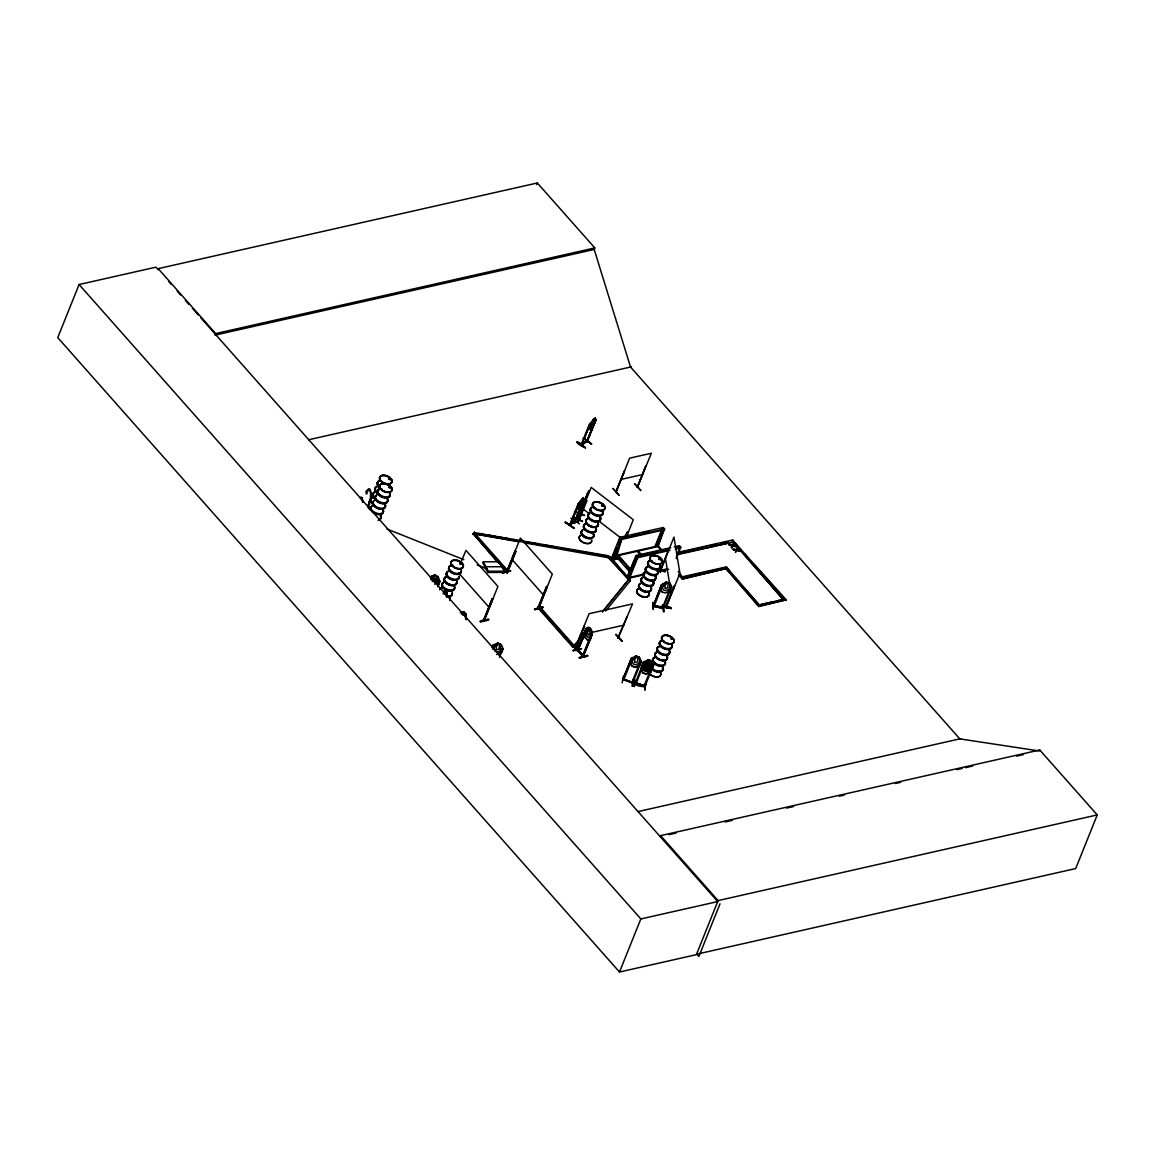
<?xml version="1.0" encoding="UTF-8"?>
<svg xmlns="http://www.w3.org/2000/svg" width="1155" height="1155" viewBox="0 0 1155 1155"><rect width="100%" height="100%" fill="white"/><g stroke="black" fill="none" stroke-linecap="round" stroke-linejoin="round"><path stroke-width="1.5" d="M671.127 608.57L661.079 606.823M648.98 664.024L648.287 668.788L645.602 669.395L645.01 667.72L647.883 663.663M666.579 606.606C665.583 604.238 666.825 609.291 666.031 606.447M380.876 480.812L381.338 481.245M381.569 489.561L381.829 488.796M381.497 489.301L381.713 489.576M388.658 478.56L389.596 478.589M388.975 486.876L389.48 487.699M389.827 478.892L388.975 478.618M388.542 479.094L390.246 478.921L389.48 479.195M390.448 487.858L388.975 486.731M453.078 565.286L452.211 565.589L453.078 565.748M452.442 565.315L453.034 565.733M461.552 564.333L459.834 563.524M461.668 564.232L459.907 563.395M461.379 564.521L461.148 563.308M461.769 564.203L461.105 563.438M594.421 507.796L593.93 507.088M601.798 505.515L602.592 504.98L603.155 506.193M602.564 505.746L603.372 505.775M652.156 561.056L651.81 561.157M658.913 559.006L660.27 558.587L660.357 559.554M659.115 558.601L659.39 559.294M660.227 558.616C660.978 560.926 657.801 558.154 660.27 558.702M659.072 559.092L660.458 559.829L660.631 558.919M662.941 640.707L663.692 641.184M672.484 639.321C670.362 636.593 670.362 640.563 672.412 638.888M435.652 579.55L434.886 584.444M436.85 576.547L436.114 581.384L433.529 581.716L433.587 578.424L435.81 576.056L436.821 576.605M587.375 639.913L585.325 637.603L584.618 632.03L585.253 637.647L587.289 639.942L590.725 638.816L591.461 634.557M444.964 591.042L444.704 590.465C449.569 588.01 443.087 590.133 443.895 592.602M480.249 621.202C491.048 617.853 492.81 619.759 480.393 621.91M534.823 609.652L534.664 608.858L542.807 607.025M579.55 657.975C604.744 652.026 562.456 662.263 587.534 655.361M587.563 655.448L579.204 657.657M465.422 618.416L465.754 613.998L463.675 611.688L465.754 613.998L465.985 619.571M589.324 627.555L591.432 629.822L590.003 636.809L587.881 637.329L586.581 635.856L586.09 632.391L589.397 627.656L586.018 628.768L586.697 629.403M575.854 647.45L575.118 647.623L576.143 647.724L575.306 647.897L589.05 613.724L632.507 603.906L618.17 638.224M368.734 504.403L369.008 501.458L369.239 502.425A7.435 2.368 -82.2 0 0 370.279 492.03A7.435 2.368 -82.2 0 0 366.828 492.795L367.073 493.748L366.077 493.806L366.323 490.788L366.568 491.741A8.908 2.83 -82.2 0 1 370.697 490.832A8.908 2.83 -82.2 0 1 369.456 503.291L369.701 504.244L368.734 504.403A6.713 3.941 21.9 0 0 370.553 509.788M644.447 662.364L635.957 683.977L635.452 682.605C632.521 685.651 645.631 687.658 645.125 686.041M666.276 582.091L661.555 584.791L653.051 606.274L663.057 608.483L671.719 587.014L669.698 582.842L666.276 582.091L661.656 584.834L662.753 584.69L653.975 606.548L654.293 605.783M577.543 518.783L579.954 513.167M583.232 438.25L591.374 444.126M446.494 597.222L446.74 589.411L444.098 594.118M594.941 420.911L595.273 418.038L595.937 420.29L586.697 441.831L594.883 421.662M464.584 616.091L464.18 612.987M660.732 571.119L660.155 570.325L660.4 571.783M665.684 606.75L674.607 585.527L665.785 607.27M579.464 523.793L570.859 518.249M583.39 498.094L581.932 503.248L578.756 507.059L579.377 503.45L583.304 498.036M574.685 520.66L575.291 520.198M633.749 686.417L634.99 680.165L634.427 686.142M634.312 686.59L634.99 680.165M645.01 686.041L635.322 682.648M640.982 668.485L642.859 672.932L646.266 674.044L650.972 671.69L653.557 665.323L651.55 660.877L648.157 659.765L643.451 662.046L640.852 668.485L642.859 672.932M642.079 665.482L644.071 669.929L647.479 671.041L652.2 668.687M642.31 665.179L646.93 662.768L650.337 663.865L652.315 668.384M643.537 662.118L644.418 662.696L643.552 662.19L635.077 683.702M650.337 663.865L649.543 670.376L646.526 671.661L644.317 670.954L642.96 668.24L646.93 662.768M648.157 659.765L651.55 660.877L653.542 665.396L644.707 686.821M644.317 685.81L644.057 686.315M647.479 670.867L652.185 668.759M644.894 689.954L645.703 683.197L644.923 690.011M650.958 671.762L646.266 674.044L642.873 672.874M652.33 668.326L650.236 663.937L646.916 662.84M653.557 665.323L652.647 664.76M622.141 682.807L623.411 676.18M623.137 678.808C625.115 679.111 623.498 680.757 622.964 679.645M624.047 679.126L631.857 682.172L623.05 679.082M630.038 661.714L631.915 666.161L635.322 667.272L640.014 664.991L641.386 661.555L639.394 657.094L635.986 655.997L631.265 658.336L622.704 679.819L623.787 680.208M622.848 679.891L631.381 658.336L632.391 658.321L623.599 680.18M632.276 658.624L631.352 658.624M636.001 656.098L639.307 657.166L639.625 661.006L638.614 663.533L635.597 664.818L633.402 664.111L632.03 661.396L635.986 655.997M633.07 682.316C632.363 681.291 632.146 683.298 632.608 683.067L641.27 661.541L640.274 661.021L641.386 661.555M629.937 661.642L632.002 666.089L635.308 667.099M632.189 686.07L633.546 679.429L632.348 686.07M594.45 419.063L593.367 422.99L591.519 425.141L594.363 419.005M634.774 483.786L640.736 490.196M446.306 596.11L447.332 591.663L446.653 589.267M661.064 606.895C660.357 606.101 672.34 605.783 671.098 608.656M446.003 594.969L446.855 591.346M577.399 521.584L591.172 487.424L633.258 519.707L626.4 537.205M577.948 520.587L578.251 522.161L577.673 520.717M611.327 558.544L619.86 537.32L621.679 539.414L616.467 556.898L629.432 571.552L635.77 557.648M582.351 444.054L581.066 444.978L589.671 423.712L590.681 423.481M586.856 441.788L594.998 420.362M492.608 649.11L493.95 645.515M431.234 577.154L430.367 576.85L434.901 575.002L438.135 576.533L439.94 581.47L437.875 586.668M630.154 569.79L617.174 555.136L658.249 545.853L663.548 529.957L656.95 546.358M579.521 512.936L579.579 513.874M577.572 518.725L579.55 513.831M584.906 501.761L584.084 503.205L586.87 495.943M588.761 491.222L585.787 498.267L586.495 497.733M584.185 503.248L588.083 492.608M588.819 491.106L585.989 498.671L586.292 497.993M492.073 647.464L492.997 645.154L497.661 643.061L500.981 644.432L500.202 650.886L497.213 652.055L495.047 651.218L493.719 648.388L497.661 643.061M493.098 645.226L493.994 645.645M496.924 654.524L501.602 652.373L496.924 654.351M501.573 652.431C504.389 649.081 502.122 643.378 497.646 643.234M502.829 648.995L501.891 648.691L502.786 649.038L499.422 657.412M582.539 521.078L572.62 517.31L582.365 521.497M586.206 498.022L586.957 496.058L585.181 500.707L585.542 500.014M588.097 492.997L577.572 519.692M158.307 269.822L155.954 267.166L79.089 284.534L57.75 337.607L619.499 972.019L696.378 954.651L718.107 900.582L1097.25 814.925L1039.745 749.985L660.617 835.643L660.212 836.639M215.682 333.578L215.061 335.123L594.204 249.466L594.825 247.921L537.32 182.981L158.192 268.639L215.682 333.578L594.825 247.921M361.399 497.343L362.612 502.165M536.7 184.526L537.32 182.981M437.283 583.174L438.135 576.533M437.5 584.473L438.929 581.023L439.795 581.441L437.702 586.523M443.044 593.684L444.805 590.45M444.805 594.19L446.653 590.595M460.441 563.481L465.97 550.358L497.906 586.422L484.248 620.625L483.295 619.932L483.959 620.683L492.709 599.315L492.174 598.709L483.786 619.99M497.083 561.691L473.074 533.61L610.244 556.71L629.937 579.911M608.671 557.071L630.154 581.239L608.396 557.735L608.454 555.757L474.185 532.599L474.402 533.913L518.48 541.753M474.445 531.935L474.402 533.913L472.814 534.274M483.31 561.806L482.819 563.019L487.771 572.461L503.739 572.418L504.23 571.191L499.278 561.763L483.31 561.806L488.262 571.249L487.771 572.461M498.787 562.976L499.278 561.763M483.743 620.004L492.174 598.709M502.425 573.097L510.712 570.772L502.613 572.649M483.844 620.596C482.342 617.781 485.966 620.798 483.512 619.383M501.718 566.917L507.233 572.389M514.942 551.022L506.381 572.346L506.958 572.923L515.765 551.57L514.942 551.022L515.491 551.642M515.765 551.57L507.29 572.866L506.684 572.187L520.4 538.057L552.335 574.122L538.678 608.324L538.013 607.573M506.727 572.144L507.305 572.779L507.031 571.379M488.334 619.268L480.148 621.635M474.662 533.249L508.186 571.119L506.338 572.144M591.605 444.025L583.318 437.918L591.62 444.054M590.205 423.365L581.528 444.574M499.191 655.434L502.064 648.677M595.2 418.139L595.836 420.218L587.375 441.484M585.441 447.606C576.071 445.007 572.317 435.955 585.397 447.649M573.66 528.225C548.004 509.831 591.317 539.919 565.43 522.32M574.454 511.824L584.358 515.592M570.021 525.294L579.074 503.493L578.121 503.854L569.531 525.135L574.872 521.006M577.558 642.454L574.179 646.598L572.591 646.959L538.432 608.382L547.152 587.029L546.604 586.408L537.768 607.804L538.389 606.866M538.591 608.165L546.604 586.408M575.176 647.565L576.461 646.887L574.439 645.948L540.28 607.357L538.331 608.382L538.028 606.952M580.994 505.067L574.728 521.598L583.838 499.898L582.957 500.173L583.925 499.971L579.406 508.085L577.457 509.427L576.995 507.449L577.529 509.326M583.448 499.797L574.829 521.584M574.338 523.215L580.229 519.274M587.751 492.478L579.377 514.365M577.24 519.562L588.242 492.535L579.348 514.437M542.778 606.967C517.527 613.738 560.06 603.271 534.823 609.667M586.913 500.736L578.251 522.161L577.457 521.555L585.989 500.317L586.697 500.866M618.907 495.149L612.901 488.377L618.921 495.134M616.395 491.193L615.889 492.348L624.581 470.749L615.673 492.044M634.543 483.887L640.794 490.572M608.454 555.757L608.396 557.735L610.244 556.71M572.591 646.959L583.477 634.889M645.573 466.014L637.315 487.54L651.333 453.265L629.605 458.174L615.918 492.333M637.358 487.107L645.948 465.927M586.408 634.47L575.97 647.565L574.439 645.948M573.227 650.886L581.543 648.605L573.4 650.453M575.118 647.623L584.387 626.227L576.143 647.724M584.387 626.227L575.811 647.435M576.143 647.666L575.796 647.132M613.088 555.959L616.38 547.759M617.708 544.467L620.336 537.912M577.745 649.168C579.507 651.016 576.951 647.796 577.197 650.164L586.061 628.638C590.595 623.281 594.031 636.116 591.071 634.846L582.51 656.17L591.476 634.802M613.767 559.092L621.679 539.414M586.567 629.388L577.818 650.756L577.471 649.226M577.702 650.669L586.726 629.027M573.689 646.713C590.696 664.183 559.727 629.966 578.323 650.698M617.68 555.699L616.958 557.461L622.17 562.196M625.461 536.786C624.797 533.697 629.446 531.878 627.353 532.065M625.678 536.656L627.569 531.935M591.605 635.467L583.087 656.747L591.894 635.394L591.346 629.836M583.073 655.174L583.419 656.704L577.442 649.933M670.752 547.687L635.986 555.541L627.454 576.764L628.782 578.265L644.432 574.728M644.75 573.963L629.1 577.5L627.771 575.984L635.813 557.764M628.782 578.265L637.329 557.042L668.615 549.968M630.197 579.247L628.623 579.608L602.39 612.063M637.805 557.634L629.894 577.312L628.565 575.811M615.745 634.528L622.242 641.169L616.207 634.427M654.957 546.488L661.555 530.087M617.766 637.993L627.122 616.568M655.751 546.315L663.317 527.503L664.645 529.004L657.744 546.171M668.442 549.939L660.025 571.855L673.971 537.104L679.905 573.241L666.175 607.357M652.792 602.722L653.282 609.494L652.936 602.405M662.306 592.111L660.198 588.083L661.555 584.719L653.268 606.361M678.346 546.676L679.443 545.723L680.786 547.225L676.18 558.645M676.382 556.378L679.674 548.177M640.39 661.223L631.828 682.85L632.059 681.71M662.927 605.061L663.937 611.832L663.086 605.032M662.017 608.021L663.259 607.718M663.374 611.702L663.1 604.614M682.215 579.045L727.52 568.217L682.215 579.045L678.692 575.075M683.789 578.698L678.187 571.393M643.797 686.489L652.691 664.775M634.918 683.385L644.851 686.604L645.27 685.868M732.429 545.146L732.053 545.954L729.137 544.958L732.429 545.146L733.613 543.529L731.606 547.73L733.439 543.976M729.599 545.463L729.31 544.51M732.876 540.554L786.194 599.806L758.763 606.606L725.932 568.563L759.023 605.942L786.194 599.806M731.115 547.181L731.606 547.73M734.031 541.868L677.35 554.082M736.312 549.535L735.937 550.343L733.021 549.332L736.312 549.535L737.511 547.918L735.49 552.119L737.034 549.722L739.994 550.733L736.832 550.083L735.49 552.119M743.806 587.577L759.182 604.931L726.351 566.903L730.797 572.88M733.483 549.852L733.208 548.899M735.475 546.272L733.151 545.333L732.775 546.142L735.937 546.791M757.593 605.292L784.765 599.156M619.499 972.019L640.837 918.947L717.717 901.579L200.667 317.654M720.056 903.788L698.89 956.427L696.869 954.146M1039.745 749.985L1039.341 750.981L959.791 738.868L630.543 367.03L594.204 249.466M1097.25 814.925L1075.695 868.56L696.552 954.218M578.352 649.846L582.842 655.304M582.539 656.083L583.679 655.823L578.323 650.135M587.548 494.571L588.371 492.319M587.866 493.618L588.877 491.265M579.088 503.609L569.935 525.294L575.219 521.223M584.084 503.205L584.878 501.862M389.61 478.502L390.13 479.007M388.759 486.847L389.769 487.814M390.332 487.352L389.683 486.876M460.282 563.279L460.426 564.088M461.509 563.813L460.268 564.102M573.919 528.008L565.358 522.407M593.237 419.381L595.359 418.11L590.999 423.38L590.508 427.076L593.915 423.437M577.139 442.047L585.282 447.952M431.306 577.413C426.773 577.673 441.412 571.898 432.042 577.688M431.768 579.897L433.702 578.005L436.937 579.55L438.741 584.473L436.937 579.55M438.929 581.023L439.968 581.413M581.615 499.393L578.121 503.854M570.382 523.937L569.978 524.731L574.887 521.078M570.353 524.976L569.863 524.211M581.672 444.603L590.624 423.409L589.873 423.943L593.323 419.453M577.717 651.218L573.746 646.67M602.665 611.399L628.623 579.608M579.824 639.697L584.329 634.167M605.595 610.966L630.413 580.575M581.109 444.834L587.39 440.445M589.887 628.84L587.476 632.435L588.27 635.236L590.032 633.171L589.801 628.854M462.433 615.095L464.267 612.973M432.36 581.485L434.612 579.059L435.623 579.608M666.305 582.192L662.306 587.664L663.692 590.147L665.901 590.624L668.933 589.108L669.943 586.581L669.611 582.914L671.604 587.029L670.68 587.043L671.604 586.957M461.451 613.998L463.675 611.803M648.172 659.866L644.187 665.179L645.558 667.879L647.753 668.586L650.77 667.301L651.781 664.789L651.463 660.934M502.396 572.967L510.51 571.075M574.295 523.085L580.171 519.302M390.231 479.686L390.13 478.834M381.67 489.373L381.078 489.114M389.437 486.717L388.99 487.396M660.617 559.251L659.519 558.789M436.648 582.337L435.926 581.759M583.925 499.971L583.362 497.921L581.615 499.451M581.961 444.011L586.625 441.08M581.514 445.137L587.303 441.484M653.355 605.278L654.481 605.523M653.456 605.292L662.479 607.53M662.219 592.183L665.641 593.006L670.261 590.263M652.604 664.76L653.384 665.367M635.293 667.157L640.029 664.919M430.642 579.305L433.702 578.005L430.714 579.391M388.643 479.007L390.044 479.744L390.058 478.719M594.681 507.796L594.623 507.464M601.697 505.688L603.141 506.063M461.148 564.275L460.73 563.481M635.365 682.634L644.288 685.521M460.296 612.8L463.761 611.659M465.826 613.94L466.505 619.556M584.603 626.458L583.65 626.385M618.979 637.011L618.199 638.253M619.08 637.358L618.849 637.011M308.602 439.766L631.439 366.828M621.072 479.412L642.801 474.488M619.86 537.32L663.317 527.503M628.248 536.122L619.556 538.086L620.885 539.587L664.342 529.77M631.713 535.343L638.672 533.769M642.151 532.989L649.096 531.416M662.219 528.456L663.013 528.268M664.645 529.004L621.188 538.822L612.655 560.045L619.614 558.486M473.074 533.61L506.597 571.48L508.186 571.119M616.539 555.959L658.74 546.416M616.857 556.595L611.645 557.778L612.973 559.28L618.185 558.096M674.231 546.893L679.443 545.723M658.278 551.209L635.683 556.306L637.011 557.807L670.044 550.343M661.757 550.415L668.716 548.842M675.56 548.394L680.786 547.225M675.256 549.174L680.468 547.99L679.14 546.488M677.913 552.379L733.136 539.89M679.371 552.639L706.99 546.402M710.441 545.622L717.342 544.063M720.792 543.283L727.693 541.724M677.09 554.747L732.313 542.258M656.906 571.205L667.345 568.852M658.336 571.595L668.774 569.242M540.28 607.357L538.504 607.487L572.851 646.295M682.894 576.72L726.351 566.903M684.366 576.98L717.399 569.516M720.879 568.736L724.344 567.957M580.517 634.961L585.729 633.777M590.941 632.594L623.974 625.144M760.986 604.527L772.883 601.842M776.275 601.076L783.061 599.532M637.849 811.619L960.686 738.68M668.99 834.661L676.007 833.073M725.152 821.97L732.183 820.382M786.584 808.096L793.615 806.508M839.252 796.199L844.507 795.001M895.414 783.509L900.683 782.31M956.845 769.62L962.115 768.436M965.623 767.642L972.654 766.054M1016.53 756.135L1023.547 754.562M381.525 481.101L380.962 480.74M652.171 561.243L651.492 561.186M486.212 566.759L502.18 566.715M488.262 571.249L504.23 571.191M662.537 607.256L654.264 605.408L654.178 606.534M602.434 504.937L601.437 505.269L602.015 505.832M602.361 505.067L602.867 505.284M659.303 558.803L660.241 559.395M447.23 591.649L446.826 595.865A6.598 3.884 21.9 0 0 452.009 591.678M361.847 497.805L362.555 500.664M361.977 497.718L360.071 497.444L361.428 499.133M360.071 497.56L361.948 497.819M658.552 570.382L665.266 571.552L658.336 570.455M658.408 570.686L665.049 571.595M660.602 571.35L660.01 571.783M666.507 606.072L666.19 606.837M479.469 533.538L482.992 534.173M486.515 534.794L495.336 536.368M498.859 536.988L502.396 537.609M505.919 538.244L509.442 538.865M512.964 539.5L516.502 540.121M525.308 541.695L528.831 542.316M532.368 542.937L535.891 543.572M544.712 545.131L548.235 545.766M551.758 546.387L555.281 547.022M564.102 548.582L567.625 549.217M571.148 549.838L574.685 550.459M583.492 552.032L587.029 552.653M590.552 553.288L599.358 554.848M602.896 555.483L606.418 556.104M523.764 542.691L608.396 557.735M644.216 685.478L645.169 685.825M729.772 545.03L732.227 545.506L729.137 544.958M733.656 549.405L736.11 549.896L733.021 549.332M739.359 550.661L736.861 550.17L737.323 548.365M736.659 550.531L739.821 551.18M615.889 634.442L621.895 641.184M670.723 586.726L662.248 608.339M661.7 585.08L662.595 585.051M577.5 650.005L585.744 628.84L586.292 629.446M647.868 663.735L648.98 664.096M622.863 679.645L632.651 683.053M574.627 511.391L584.531 515.144M577.803 512.95L581.109 514.192M493.098 645.298L494.051 645.602M386.867 528.961L463.819 559.655M477.203 564.997L487.237 569.011M433.688 578.179L436.864 579.608M582.423 503.291L579.406 508.085M595.922 420.146L591.302 428.202L594.507 423.524M589.324 429.371L591.216 428.072L589.267 429.472L588.602 427.235M582.64 508.648L589.656 514.033M599.474 521.569L620.509 537.71M582.972 656.632L577.24 650.149M663.114 640.808L663.75 640.852M572.028 644.36L578.164 651.131M735.215 543.211L741.12 549.867M744.657 553.866L748.195 557.865M754.085 564.521L757.622 568.52M759.99 571.176L785.92 600.47M735.533 578.222L739.085 582.236M658.249 545.853L662.003 550.112M657.888 546.618L661.151 550.3M678.952 574.41L682.475 578.381M638.21 551.065L641.473 554.747M637.069 551.31L640.563 555.266M635.986 555.541L637.329 557.042M618.531 555.512L630.5 569.025L628.941 570.989L629.793 570.801L626.53 567.105M609.984 557.374L628.768 578.583M511.867 559.294L543.803 595.345M581.037 648.677L572.938 650.496M476.712 536.526L481.332 541.753M485.952 546.979L489.431 550.892M495.206 557.417L498.671 561.33M503.291 566.556L506.771 570.469M540.006 608.021L544.727 613.348M548.264 617.333L551.787 621.332M557.677 627.974L561.215 631.973M565.936 637.286L574.179 646.598M458.622 572.923L489.359 607.646M660.617 835.643L718.107 900.582M168.904 281.777L171.258 284.433M177.134 291.074L180.656 295.059M185.363 300.372L188.9 304.357M192.423 308.342L198.314 314.997M79.089 284.534L640.837 918.947M663.143 608.266L653.095 606.014L654.163 606.303M433.168 580.517L432.288 580.272M361.746 497.386L362.959 502.208M583.362 497.921L583.852 500.043M665.439 558.327L669.958 585.859M670.521 589.295L671.358 594.464M436.821 579.666L437.066 583.723M379.62 487.237A6.713 3.941 21.9 0 1 379.836 480.725M389.971 486.14A6.713 3.941 21.9 0 1 389.942 487.208M379.75 486.934A6.713 3.941 21.9 0 1 377.887 481.592M378.753 480.884A6.713 3.941 21.9 0 1 379.952 480.437M389.697 484.696A6.713 3.941 21.9 0 1 390.058 486.905M379.937 486.558A6.598 3.884 21.9 0 1 378.97 480.596M389.74 484.349A6.598 3.884 21.9 0 1 390.101 486.529M377.382 492.795A6.713 3.941 21.9 0 1 375.534 487.439M376.4 486.731A6.713 3.941 21.9 0 1 377.598 486.284M377.584 492.42A6.598 3.884 21.9 0 1 376.617 486.457M379.547 487.54A6.598 3.884 21.9 0 1 378.566 481.577M377.266 493.098A6.713 3.941 21.9 0 1 377.483 486.587M377.194 493.402A6.598 3.884 21.9 0 1 376.212 487.439M375.375 497.964A6.569 3.869 21.9 0 1 374.393 492.03M375.202 498.325A6.627 3.898 21.9 0 1 373.368 493.026M375.288 498.123A6.627 3.898 21.9 0 1 374.307 492.131M373.238 503.262A6.598 3.884 21.9 0 1 372.256 497.3M370.683 509.485A6.713 3.941 21.9 0 1 368.82 504.143M370.87 509.11A6.598 3.884 21.9 0 1 369.051 503.854M372.834 504.244A6.598 3.884 21.9 0 1 370.51 500.938M370.553 499.884A6.598 3.884 21.9 0 1 371.015 498.974M371.852 498.281A6.598 3.884 21.9 0 1 373.051 497.834M372.906 503.941A6.713 3.941 21.9 0 1 370.553 500.577M370.582 499.509A6.713 3.941 21.9 0 1 371.924 497.877M373.036 503.638A6.713 3.941 21.9 0 1 370.668 500.274M370.712 499.205A6.713 3.941 21.9 0 1 372.04 497.574M375.101 498.57A6.627 3.898 21.9 0 1 373.267 493.272M374.119 492.579A6.627 3.898 21.9 0 1 375.317 492.131M375.029 498.83A6.569 3.869 21.9 0 1 374.047 492.896M370.481 510.091A6.598 3.884 21.9 0 1 368.647 504.836M387.474 500.606A6.598 3.884 21.9 0 1 379.461 502.959A6.598 3.884 21.9 0 1 376.299 495.726M387.315 499.133A6.713 3.941 21.9 0 1 380.385 503.002A6.713 3.941 21.9 0 1 376.357 495.322M385.077 504.417A6.583 3.869 21.9 0 1 379.1 508.474A6.583 3.869 21.9 0 1 373.484 501.371M385.221 504.042A6.569 3.869 21.9 0 1 378.436 507.839A6.569 3.869 21.9 0 1 374.494 500.317M389.668 493.272A6.713 3.941 21.9 0 1 386.55 497.704A6.713 3.941 21.9 0 1 378.248 494.08A6.713 3.941 21.9 0 1 379.923 489.013M387.474 498.498A6.598 3.884 21.9 0 1 381.482 502.541A6.598 3.884 21.9 0 1 375.851 495.437M389.827 494.744A6.598 3.884 21.9 0 1 381.049 496.737A6.598 3.884 21.9 0 1 379.851 489.431M387.43 498.83A6.713 3.941 21.9 0 1 381.338 502.945A6.713 3.941 21.9 0 1 375.62 495.726M376.487 495.019A6.713 3.941 21.9 0 1 377.685 494.571M389.784 492.968A6.713 3.941 21.9 0 1 382.868 496.838A6.713 3.941 21.9 0 1 378.84 489.157M389.827 492.636A6.598 3.884 21.9 0 1 383.012 496.433A6.598 3.884 21.9 0 1 379.057 488.883M380.37 516.169A6.598 3.884 21.9 0 1 378.234 520.4M380.601 515.823A6.713 3.941 21.9 0 1 378.436 520.125M385.265 506.049A6.569 3.869 21.9 0 1 378.089 508.705A6.569 3.869 21.9 0 1 373.296 501.876M385.048 504.605A6.627 3.898 21.9 0 1 379.028 508.676A6.627 3.898 21.9 0 1 373.368 501.544M382.955 509.976A6.713 3.941 21.9 0 1 376.862 514.091A6.713 3.941 21.9 0 1 371.145 506.872M380.76 515.188A6.598 3.884 21.9 0 1 378.623 519.418M382.724 510.308A6.598 3.884 21.9 0 1 376.732 514.365A6.598 3.884 21.9 0 1 371.102 507.262M380.717 515.534A6.713 3.941 21.9 0 1 378.551 519.822M383.07 509.673A6.713 3.941 21.9 0 1 376.155 513.542A6.713 3.941 21.9 0 1 372.127 505.861M383.518 510.467A6.598 3.884 21.9 0 1 375.505 512.82A6.598 3.884 21.9 0 1 372.343 505.587M458.723 577.096A6.598 3.884 21.9 0 1 450.71 579.449A6.598 3.884 21.9 0 1 447.562 572.216M458.968 576.764A6.713 3.941 21.9 0 1 450.825 579.16A6.713 3.941 21.9 0 1 447.62 571.812M456.774 582.005A6.627 3.898 21.9 0 1 447.952 583.997A6.627 3.898 21.9 0 1 446.754 576.663M456.86 581.658A6.569 3.869 21.9 0 1 449.685 584.329A6.569 3.869 21.9 0 1 444.892 577.5M445.743 576.807A6.569 3.869 21.9 0 1 446.913 576.359A6.627 3.898 21.9 0 0 448.039 583.809A6.627 3.898 21.9 0 0 456.86 581.817M461.321 570.917A6.713 3.941 21.9 0 1 453.179 573.313A6.713 3.941 21.9 0 1 449.974 565.95M459.127 576.114A6.598 3.884 21.9 0 1 450.335 578.092A6.598 3.884 21.9 0 1 449.136 570.787M461.076 571.234A6.598 3.884 21.9 0 1 453.063 573.587A6.598 3.884 21.9 0 1 449.916 566.354M459.084 576.475A6.713 3.941 21.9 0 1 450.941 578.872A6.713 3.941 21.9 0 1 447.736 571.508M461.408 571.682A6.713 3.941 21.9 0 1 452.515 572.635A6.713 3.941 21.9 0 1 450.089 565.647M461.48 570.252A6.598 3.884 21.9 0 1 452.688 572.245A6.598 3.884 21.9 0 1 451.49 564.939M452.009 593.785A6.598 3.884 21.9 0 1 448.039 597.034M452.255 593.468A6.713 3.941 21.9 0 1 448.212 596.774M440.907 588.501A6.713 3.941 21.9 0 1 442.105 588.054M456.514 582.539A6.569 3.869 21.9 0 1 448.53 584.878A6.569 3.869 21.9 0 1 445.382 577.673M449.757 597.236A6.569 3.869 21.9 0 1 449.656 600.311M456.673 582.25A6.627 3.898 21.9 0 1 448.631 584.618A6.627 3.898 21.9 0 1 445.469 577.356M454.608 587.606A6.713 3.941 21.9 0 1 445.686 589.628A6.713 3.941 21.9 0 1 444.458 582.207M440.387 588.617A6.598 3.884 21.9 0 1 441.239 587.924M454.334 588.978A6.598 3.884 21.9 0 1 445.585 589.916A6.598 3.884 21.9 0 1 443.202 583.044M452.37 593.165A6.713 3.941 21.9 0 1 446.725 596.327M439.694 589.83A6.713 3.941 21.9 0 1 440.156 588.92M441.022 588.213A6.713 3.941 21.9 0 1 442.235 587.765M454.334 586.163A6.713 3.941 21.9 0 1 448.241 590.277A6.713 3.941 21.9 0 1 442.509 583.058M443.376 582.351A6.713 3.941 21.9 0 1 444.588 581.903M454.377 585.816A6.598 3.884 21.9 0 1 447.562 589.628A6.598 3.884 21.9 0 1 443.592 582.062M449.757 597.366A6.627 3.898 21.9 0 1 449.656 600.456M450.06 598.694A6.627 3.898 21.9 0 1 450.031 599.763M669.452 652.214A6.598 3.884 21.9 0 1 662.234 654.885A6.598 3.884 21.9 0 1 657.426 648.027M658.278 647.334A6.598 3.884 21.9 0 1 659.462 646.887M669.279 650.741A6.713 3.941 21.9 0 1 662.364 654.596A6.713 3.941 21.9 0 1 658.336 646.93M667.085 656.04A6.627 3.898 21.9 0 1 660.241 659.852A6.627 3.898 21.9 0 1 656.271 652.272M667.186 655.795A6.627 3.898 21.9 0 1 660.342 659.606A6.627 3.898 21.9 0 1 656.358 652.026M671.647 644.88A6.713 3.941 21.9 0 1 664.717 648.749A6.713 3.941 21.9 0 1 660.689 641.068M669.452 650.092A6.598 3.884 21.9 0 1 662.638 653.903A6.598 3.884 21.9 0 1 658.668 646.352M671.806 646.352A6.598 3.884 21.9 0 1 664.587 649.023A6.598 3.884 21.9 0 1 659.779 642.166M660.631 641.473A6.598 3.884 21.9 0 1 661.815 641.025M669.409 650.438A6.713 3.941 21.9 0 1 662.479 654.308A6.713 3.941 21.9 0 1 658.451 646.627M671.762 644.577A6.713 3.941 21.9 0 1 664.832 648.446A6.713 3.941 21.9 0 1 660.819 640.765M671.806 644.245A6.598 3.884 21.9 0 1 664.991 648.042A6.598 3.884 21.9 0 1 661.021 640.491M662.349 667.778A6.598 3.884 21.9 0 1 658.769 672.152A6.598 3.884 21.9 0 1 650.611 667.807M662.58 667.431A6.713 3.941 21.9 0 1 659.693 671.849A6.713 3.941 21.9 0 1 651.463 668.615M660.386 672.686A6.627 3.898 21.9 0 1 656.805 677.075A6.627 3.898 21.9 0 1 648.619 672.715M660.472 672.484A6.627 3.898 21.9 0 1 656.877 676.888A6.627 3.898 21.9 0 1 648.691 672.528M666.868 656.516A6.598 3.884 21.9 0 1 660.054 660.328A6.598 3.884 21.9 0 1 656.083 652.777M667.013 656.213A6.627 3.898 21.9 0 1 660.169 660.025A6.627 3.898 21.9 0 1 656.199 652.445M664.934 661.584A6.713 3.941 21.9 0 1 658.004 665.439A6.713 3.941 21.9 0 1 653.975 657.773M662.739 666.796A6.598 3.884 21.9 0 1 659.909 671.127A6.598 3.884 21.9 0 1 651.795 667.951M664.702 661.916A6.598 3.884 21.9 0 1 657.888 665.728A6.598 3.884 21.9 0 1 653.918 658.162M662.696 667.128A6.713 3.941 21.9 0 1 659.823 671.546A6.713 3.941 21.9 0 1 651.579 668.312M665.049 661.281A6.713 3.941 21.9 0 1 658.119 665.136A6.713 3.941 21.9 0 1 654.105 657.469M665.092 660.934A6.598 3.884 21.9 0 1 658.278 664.746A6.598 3.884 21.9 0 1 654.322 657.181M599.936 517.7A6.598 3.884 21.9 0 1 593.121 521.511A6.598 3.884 21.9 0 1 589.151 513.946M600.167 517.368A6.713 3.941 21.9 0 1 593.237 521.223A6.713 3.941 21.9 0 1 589.209 513.556M587.173 518.869A6.598 3.884 21.9 0 0 591.143 526.42A6.598 3.884 21.9 0 0 597.958 522.623A6.627 3.898 21.9 0 1 591.115 526.478A6.627 3.898 21.9 0 1 587.144 518.898M598.059 522.421A6.627 3.898 21.9 0 1 591.216 526.232A6.627 3.898 21.9 0 1 587.245 518.653M602.52 511.506A6.713 3.941 21.9 0 1 595.59 515.375A6.713 3.941 21.9 0 1 591.562 507.695M600.326 516.718A6.598 3.884 21.9 0 1 593.511 520.53A6.598 3.884 21.9 0 1 589.555 512.964M602.289 511.838A6.598 3.884 21.9 0 1 595.475 515.65A6.598 3.884 21.9 0 1 591.504 508.099M600.282 517.065A6.713 3.941 21.9 0 1 593.352 520.919A6.713 3.941 21.9 0 1 589.339 513.253M602.636 511.203A6.713 3.941 21.9 0 1 595.706 515.072A6.713 3.941 21.9 0 1 591.692 507.392M602.679 510.856A6.598 3.884 21.9 0 1 595.865 514.668A6.598 3.884 21.9 0 1 591.909 507.117M593.222 534.404A6.598 3.884 21.9 0 1 586.408 538.201A6.598 3.884 21.9 0 1 582.438 530.65M593.453 534.058A6.713 3.941 21.9 0 1 586.523 537.927A6.713 3.941 21.9 0 1 582.495 530.246M591.663 540.439A6.627 3.898 21.9 0 1 583.622 542.807A6.627 3.898 21.9 0 1 580.445 535.545M591.75 540.237A6.627 3.898 21.9 0 1 583.708 542.605A6.627 3.898 21.9 0 1 580.532 535.328M597.741 523.143A6.598 3.884 21.9 0 1 590.927 526.954A6.598 3.884 21.9 0 1 586.971 519.389M597.886 522.84A6.627 3.898 21.9 0 1 591.042 526.666A6.627 3.898 21.9 0 1 587.072 519.086M595.807 528.196A6.713 3.941 21.9 0 1 588.877 532.065A6.713 3.941 21.9 0 1 584.849 524.384M594.002 534.548A6.598 3.884 21.9 0 1 585.989 536.902A6.598 3.884 21.9 0 1 582.842 529.669M595.576 528.542A6.598 3.884 21.9 0 1 588.761 532.34A6.598 3.884 21.9 0 1 584.791 524.789M593.569 533.754A6.713 3.941 21.9 0 1 586.639 537.624A6.713 3.941 21.9 0 1 582.625 529.943M595.922 527.893A6.713 3.941 21.9 0 1 589.007 531.762A6.713 3.941 21.9 0 1 584.979 524.081M596.355 528.687A6.598 3.884 21.9 0 1 588.343 531.04A6.598 3.884 21.9 0 1 585.195 523.807M657.801 572.404A6.598 3.884 21.9 0 1 649.023 574.396A6.598 3.884 21.9 0 1 647.825 567.091M657.643 570.931A6.713 3.941 21.9 0 1 654.524 575.363A6.713 3.941 21.9 0 1 646.223 571.739A6.713 3.941 21.9 0 1 647.897 566.672M655.549 575.984A6.627 3.898 21.9 0 1 648.706 579.81A6.627 3.898 21.9 0 1 644.721 572.23M655.578 575.854A6.598 3.884 21.9 0 1 648.764 579.651A6.598 3.884 21.9 0 1 644.793 572.1M655.463 576.186A6.627 3.898 21.9 0 1 648.619 579.998A6.627 3.898 21.9 0 1 644.649 572.418M659.996 565.084A6.713 3.941 21.9 0 1 656.877 569.516A6.713 3.941 21.9 0 1 648.576 565.878A6.713 3.941 21.9 0 1 650.251 560.825M657.816 570.296A6.598 3.884 21.9 0 1 650.987 574.093A6.598 3.884 21.9 0 1 647.031 566.542M660.155 566.542A6.598 3.884 21.9 0 1 652.95 569.227A6.598 3.884 21.9 0 1 648.143 562.37M648.995 561.662A6.598 3.884 21.9 0 1 650.178 561.229M657.773 570.628A6.713 3.941 21.9 0 1 650.843 574.497A6.713 3.941 21.9 0 1 646.814 566.816M660.126 564.781A6.713 3.941 21.9 0 1 653.196 568.635A6.713 3.941 21.9 0 1 649.168 560.969M660.169 564.434A6.598 3.884 21.9 0 1 653.355 568.246A6.598 3.884 21.9 0 1 649.384 560.68M650.698 587.967A6.598 3.884 21.9 0 1 643.884 591.779A6.598 3.884 21.9 0 1 639.928 584.228M650.929 587.635A6.713 3.941 21.9 0 1 644.014 591.49A6.713 3.941 21.9 0 1 639.986 583.824M648.749 592.876A6.627 3.898 21.9 0 1 641.906 596.702A6.627 3.898 21.9 0 1 637.935 589.108M648.865 592.544A6.598 3.884 21.9 0 1 642.05 596.355A6.598 3.884 21.9 0 1 638.094 588.79M655.621 577.847A6.598 3.884 21.9 0 1 646.829 579.839A6.598 3.884 21.9 0 1 645.631 572.534M648.836 592.688A6.627 3.898 21.9 0 1 641.992 596.5A6.627 3.898 21.9 0 1 638.008 588.92M655.361 576.432A6.627 3.898 21.9 0 1 648.518 580.243A6.627 3.898 21.9 0 1 644.548 572.663M653.282 581.774A6.713 3.941 21.9 0 1 646.367 585.643A6.713 3.941 21.9 0 1 642.339 577.962M651.102 586.985A6.598 3.884 21.9 0 1 644.288 590.797A6.598 3.884 21.9 0 1 640.318 583.246M653.051 582.12A6.598 3.884 21.9 0 1 646.237 585.917A6.598 3.884 21.9 0 1 642.281 578.366M651.059 587.332A6.713 3.941 21.9 0 1 644.129 591.201A6.713 3.941 21.9 0 1 640.101 583.52M653.412 581.47A6.713 3.941 21.9 0 1 646.482 585.34A6.713 3.941 21.9 0 1 642.454 577.659M653.456 581.138A6.598 3.884 21.9 0 1 646.641 584.935A6.598 3.884 21.9 0 1 642.671 577.385M643.378 669.9L646.67 668.63L648.215 671.56L647.421 668.341L650.207 666.363L647.017 667.619L645.53 664.847L646.266 667.951L643.378 669.9M661.035 606.519L671.084 608.31L661.05 606.476M668.355 583.116L667.677 587.707L664.977 588.53L664.962 585.498L667.244 582.871L668.355 583.188M638.051 657.253L637.358 661.945L634.673 662.551L634.673 659.404L636.939 656.892L638.051 657.253M650.207 661.021L649.529 665.728L646.829 666.334L646.829 663.172L649.11 660.674L650.207 661.021M499.682 644.447L498.974 649.211L496.318 649.688L496.332 646.482L498.599 644.028L499.682 644.447M582.611 498.989L579.752 505.096L582.611 498.989M732.718 541.565L783.177 599.517L732.718 541.565M380.789 480.596A6.583 3.869 21.9 0 0 391.603 482.53A6.583 3.869 21.9 0 0 385.164 475.254A6.583 3.869 21.9 0 0 380.789 480.596M380.601 481.101A6.569 3.869 21.9 0 0 391.386 483.007A6.569 3.869 21.9 0 0 384.962 475.759A6.569 3.869 21.9 0 0 380.601 481.101M380.674 480.812A6.627 3.898 21.9 0 0 391.559 482.747A6.627 3.898 21.9 0 0 385.077 475.427A6.627 3.898 21.9 0 0 380.674 480.812M380.876 488.883A6.583 3.869 21.9 0 0 391.689 490.817A6.583 3.869 21.9 0 0 385.25 483.541A6.583 3.869 21.9 0 0 380.876 488.883M380.688 489.388A6.569 3.869 21.9 0 0 391.487 491.294A6.569 3.869 21.9 0 0 385.048 484.046A6.569 3.869 21.9 0 0 380.688 489.388M380.775 489.085A6.627 3.898 21.9 0 0 391.646 491.019A6.627 3.898 21.9 0 0 385.164 483.7A6.627 3.898 21.9 0 0 380.775 489.085M452.096 565.401A6.627 3.898 21.9 0 0 462.967 567.322A6.627 3.898 21.9 0 0 456.499 560.016A6.627 3.898 21.9 0 0 452.096 565.401M451.937 565.863A6.569 3.869 21.9 0 0 462.736 567.784A6.569 3.869 21.9 0 0 456.312 560.522A6.569 3.869 21.9 0 0 451.937 565.863M452.024 565.589A6.627 3.898 21.9 0 0 462.895 567.524A6.627 3.898 21.9 0 0 456.413 560.204A6.627 3.898 21.9 0 0 452.024 565.589M662.811 640.505A6.627 3.898 21.9 0 0 673.697 642.44A6.627 3.898 21.9 0 0 667.215 635.12A6.627 3.898 21.9 0 0 662.811 640.505M662.638 640.996A6.598 3.884 21.9 0 0 673.481 642.916A6.598 3.884 21.9 0 0 667.027 635.625A6.598 3.884 21.9 0 0 662.638 640.996M662.753 640.678A6.627 3.898 21.9 0 0 673.625 642.613A6.627 3.898 21.9 0 0 667.142 635.293A6.627 3.898 21.9 0 0 662.753 640.678M593.699 507.132A6.627 3.898 21.9 0 0 604.57 509.066A6.627 3.898 21.9 0 0 598.088 501.746A6.627 3.898 21.9 0 0 593.699 507.132M593.511 507.608A6.598 3.884 21.9 0 0 604.354 509.543A6.598 3.884 21.9 0 0 597.9 502.252A6.598 3.884 21.9 0 0 593.511 507.608M593.612 507.334A6.627 3.898 21.9 0 0 604.498 509.268A6.627 3.898 21.9 0 0 598.016 501.949A6.627 3.898 21.9 0 0 593.612 507.334M651.102 560.897A6.627 3.898 21.9 0 0 661.974 562.832A6.627 3.898 21.9 0 0 655.506 555.512A6.627 3.898 21.9 0 0 651.102 560.897A6.627 3.898 21.9 0 0 661.974 562.832A6.627 3.898 21.9 0 0 655.491 555.512A6.627 3.898 21.9 0 0 651.102 560.897M651.001 561.186A6.598 3.884 21.9 0 0 661.844 563.12A6.598 3.884 21.9 0 0 655.376 555.829A6.598 3.884 21.9 0 0 651.001 561.186"/></g></svg>
